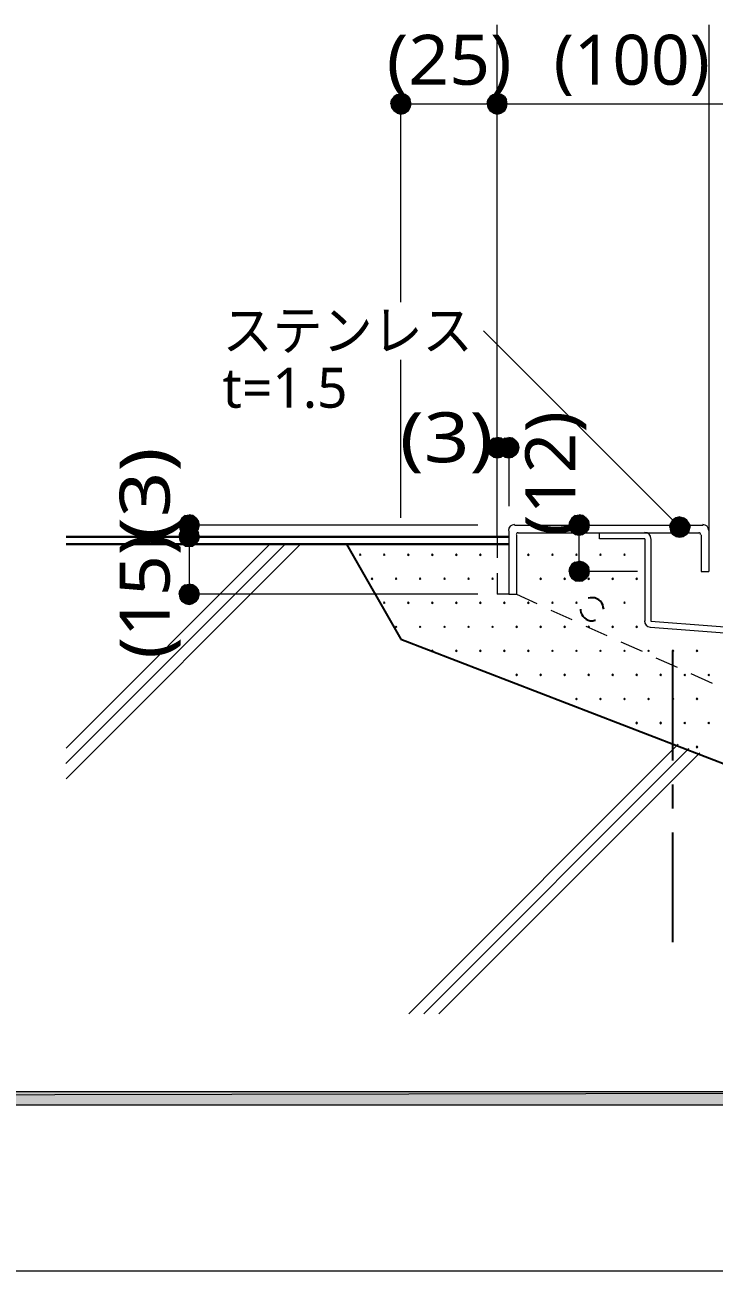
# Model space of a CAD drawing. Header units: millimetres. Extents: x 0 to 420, y 0 to 297.
# Drawn here: x 300.6 to 336.4, y 157 to 221.8 of the extents above; entities that cross this region are included whole.
import ezdxf
from ezdxf.enums import TextEntityAlignment as Align

# ---------------------------------------------------------------- set-up
doc = ezdxf.new("R2010")
doc.units = ezdxf.units.MM
doc.styles.add('kst32b', font='NotoSansJP-Variable.ttf')

msp = doc.modelspace()

# ---------------------------------------------------------------- hatches: boundary and pattern name
h = msp.add_hatch(color=7)
h.paths.add_polyline_path([(319.807, 218.038), (319.68, 217.868), (320.167, 217.657), (319.807, 218.038)])
h.paths.add_polyline_path([(319.68, 217.868), (320.167, 217.657), (319.638, 217.657), (319.68, 217.868)])
h.paths.add_polyline_path([(320.167, 217.657), (319.638, 217.657), (319.68, 217.466), (320.167, 217.657)])
h = msp.add_hatch(color=7)
h.paths.add_polyline_path([(319.68, 217.466), (319.807, 217.276), (320.167, 217.657), (319.68, 217.466)])
h.paths.add_polyline_path([(319.807, 217.276), (320.167, 217.657), (319.977, 217.17), (319.807, 217.276)])
h.paths.add_polyline_path([(320.167, 217.657), (319.977, 217.17), (320.167, 217.128), (320.167, 217.657)])
h = msp.add_hatch(color=7)
h.paths.add_polyline_path([(320.379, 218.144), (320.167, 218.186), (320.167, 217.657), (320.379, 218.144)])
h.paths.add_polyline_path([(320.167, 218.186), (320.167, 217.657), (319.977, 218.144), (320.167, 218.186)])
h.paths.add_polyline_path([(320.167, 217.657), (319.977, 218.144), (319.807, 218.038), (320.167, 217.657)])
h = msp.add_hatch(color=7)
h.paths.add_polyline_path([(320.696, 217.657), (320.654, 217.868), (320.167, 217.657), (320.696, 217.657)])
h.paths.add_polyline_path([(320.654, 217.868), (320.167, 217.657), (320.548, 218.038), (320.654, 217.868)])
h.paths.add_polyline_path([(320.167, 217.657), (320.548, 218.038), (320.379, 218.144), (320.167, 217.657)])
h = msp.add_hatch(color=7)
h.paths.add_polyline_path([(320.167, 217.128), (320.379, 217.17), (320.167, 217.657), (320.167, 217.128)])
h.paths.add_polyline_path([(320.379, 217.17), (320.167, 217.657), (320.548, 217.276), (320.379, 217.17)])
h.paths.add_polyline_path([(320.167, 217.657), (320.548, 217.276), (320.654, 217.466), (320.167, 217.657)])
for points in [[(320.654, 217.466), (320.696, 217.657), (320.167, 217.657), (320.654, 217.466)], [(325.649, 217.466), (325.691, 217.657), (325.162, 217.657), (325.649, 217.466)], [(325.649, 199.58), (325.691, 199.792), (325.162, 199.792), (325.649, 199.58)], [(326.263, 199.58), (326.305, 199.792), (325.776, 199.792), (326.263, 199.58)], [(309.647, 195.559), (309.689, 195.771), (309.16, 195.771), (309.647, 195.559)], [(329.925, 195.559), (329.967, 195.771), (329.438, 195.771), (329.925, 195.559)], [(334.454, 196.151), (334.285, 196.024), (334.666, 195.665), (334.454, 196.151)], [(309.647, 194.966), (309.689, 195.157), (309.16, 195.157), (309.647, 194.966)], [(318.05, 194.268), (318.029, 194.246), (318.008, 194.225), (318.029, 194.204), (318.05, 194.183), (318.071, 194.204), (318.093, 194.225), (318.071, 194.246), (318.05, 194.268)], [(319.299, 194.268), (319.278, 194.246), (319.257, 194.225), (319.278, 194.204), (319.299, 194.183), (319.32, 194.204), (319.341, 194.225), (319.32, 194.246), (319.299, 194.268)], [(320.548, 194.268), (320.527, 194.246), (320.506, 194.225), (320.527, 194.204), (320.548, 194.183), (320.569, 194.204), (320.59, 194.225), (320.569, 194.246), (320.548, 194.268)], [(321.797, 194.268), (321.776, 194.246), (321.754, 194.225), (321.776, 194.204), (321.797, 194.183), (321.818, 194.204), (321.839, 194.225), (321.818, 194.246), (321.797, 194.268)], [(323.046, 194.268), (323.025, 194.246), (323.003, 194.225), (323.025, 194.204), (323.046, 194.183), (323.067, 194.204), (323.088, 194.225), (323.067, 194.246), (323.046, 194.268)], [(324.295, 194.268), (324.273, 194.246), (324.252, 194.225), (324.273, 194.204), (324.295, 194.183), (324.316, 194.204), (324.337, 194.225), (324.316, 194.246), (324.295, 194.268)], [(326.792, 194.268), (326.771, 194.246), (326.75, 194.225), (326.771, 194.204), (326.792, 194.183), (326.813, 194.204), (326.834, 194.225), (326.813, 194.246), (326.792, 194.268)], [(328.041, 194.268), (328.02, 194.246), (327.999, 194.225), (328.02, 194.204), (328.041, 194.183), (328.062, 194.204), (328.083, 194.225), (328.062, 194.246), (328.041, 194.268)], [(329.29, 194.268), (329.269, 194.246), (329.248, 194.225), (329.269, 194.204), (329.29, 194.183), (329.311, 194.204), (329.332, 194.225), (329.311, 194.246), (329.29, 194.268)], [(330.539, 194.268), (330.518, 194.246), (330.496, 194.225), (330.518, 194.204), (330.539, 194.183), (330.56, 194.204), (330.581, 194.225), (330.56, 194.246), (330.539, 194.268)], [(331.787, 194.268), (331.766, 194.246), (331.745, 194.225), (331.766, 194.204), (331.787, 194.183), (331.809, 194.204), (331.83, 194.225), (331.809, 194.246), (331.787, 194.268)], [(318.664, 193.019), (318.643, 192.998), (318.622, 192.976), (318.643, 192.955), (318.664, 192.934), (318.685, 192.955), (318.707, 192.976), (318.685, 192.998), (318.664, 193.019)], [(319.913, 193.019), (319.892, 192.998), (319.871, 192.976), (319.892, 192.955), (319.913, 192.934), (319.934, 192.955), (319.955, 192.976), (319.934, 192.998), (319.913, 193.019)], [(321.162, 193.019), (321.141, 192.998), (321.12, 192.976), (321.141, 192.955), (321.162, 192.934), (321.183, 192.955), (321.204, 192.976), (321.183, 192.998), (321.162, 193.019)], [(322.432, 193.019), (322.411, 192.998), (322.389, 192.976), (322.411, 192.955), (322.432, 192.934), (322.453, 192.955), (322.474, 192.976), (322.453, 192.998), (322.432, 193.019)], [(323.681, 193.019), (323.659, 192.998), (323.638, 192.976), (323.659, 192.955), (323.681, 192.934), (323.702, 192.955), (323.723, 192.976), (323.702, 192.998), (323.681, 193.019)], [(324.929, 193.019), (324.908, 192.998), (324.887, 192.976), (324.908, 192.955), (324.929, 192.934), (324.951, 192.955), (324.972, 192.976), (324.951, 192.998), (324.929, 193.019)], [(327.427, 193.019), (327.406, 192.998), (327.385, 192.976), (327.406, 192.955), (327.427, 192.934), (327.448, 192.955), (327.47, 192.976), (327.448, 192.998), (327.427, 193.019)], [(328.676, 193.019), (328.655, 192.998), (328.634, 192.976), (328.655, 192.955), (328.676, 192.934), (328.697, 192.955), (328.718, 192.976), (328.697, 192.998), (328.676, 193.019)], [(329.925, 193.167), (329.967, 193.357), (329.438, 193.357), (329.925, 193.167)], [(329.925, 193.019), (329.904, 192.998), (329.882, 192.976), (329.904, 192.955), (329.925, 192.934), (329.946, 192.955), (329.967, 192.976), (329.946, 192.998), (329.925, 193.019)], [(331.174, 193.019), (331.153, 192.998), (331.131, 192.976), (331.153, 192.955), (331.174, 192.934), (331.195, 192.955), (331.216, 192.976), (331.195, 192.998), (331.174, 193.019)], [(332.422, 193.019), (332.401, 192.998), (332.38, 192.976), (332.401, 192.955), (332.422, 192.934), (332.444, 192.955), (332.465, 192.976), (332.444, 192.998), (332.422, 193.019)], [(309.647, 191.961), (309.689, 192.172), (309.16, 192.172), (309.647, 191.961)], [(319.299, 191.77), (319.278, 191.749), (319.257, 191.728), (319.278, 191.706), (319.299, 191.685), (319.32, 191.706), (319.341, 191.728), (319.32, 191.749), (319.299, 191.77)], [(320.548, 191.77), (320.527, 191.749), (320.506, 191.728), (320.527, 191.706), (320.548, 191.685), (320.569, 191.706), (320.59, 191.728), (320.569, 191.749), (320.548, 191.77)], [(321.797, 191.77), (321.776, 191.749), (321.754, 191.728), (321.776, 191.706), (321.797, 191.685), (321.818, 191.706), (321.839, 191.728), (321.818, 191.749), (321.797, 191.77)], [(323.046, 191.77), (323.025, 191.749), (323.003, 191.728), (323.025, 191.706), (323.046, 191.685), (323.067, 191.706), (323.088, 191.728), (323.067, 191.749), (323.046, 191.77)], [(324.295, 191.77), (324.273, 191.749), (324.252, 191.728), (324.273, 191.706), (324.295, 191.685), (324.316, 191.706), (324.337, 191.728), (324.316, 191.749), (324.295, 191.77)], [(325.543, 191.77), (325.522, 191.749), (325.501, 191.728), (325.522, 191.706), (325.543, 191.685), (325.564, 191.706), (325.586, 191.728), (325.564, 191.749), (325.543, 191.77)], [(326.792, 191.77), (326.771, 191.749), (326.75, 191.728), (326.771, 191.706), (326.792, 191.685), (326.813, 191.706), (326.834, 191.728), (326.813, 191.749), (326.792, 191.77)], [(328.041, 191.77), (328.02, 191.749), (327.999, 191.728), (328.02, 191.706), (328.041, 191.685), (328.062, 191.706), (328.083, 191.728), (328.062, 191.749), (328.041, 191.77)], [(329.29, 191.77), (329.269, 191.749), (329.248, 191.728), (329.269, 191.706), (329.29, 191.685), (329.311, 191.706), (329.332, 191.728), (329.311, 191.749), (329.29, 191.77)], [(331.787, 191.77), (331.766, 191.749), (331.745, 191.728), (331.766, 191.706), (331.787, 191.685), (331.809, 191.706), (331.83, 191.728), (331.809, 191.749), (331.787, 191.77)], [(319.913, 190.521), (319.892, 190.5), (319.871, 190.479), (319.892, 190.458), (319.913, 190.437), (319.934, 190.458), (319.955, 190.479), (319.934, 190.5), (319.913, 190.521)], [(321.162, 190.521), (321.141, 190.5), (321.12, 190.479), (321.141, 190.458), (321.162, 190.437), (321.183, 190.458), (321.204, 190.479), (321.183, 190.5), (321.162, 190.521)], [(322.432, 190.521), (322.411, 190.5), (322.389, 190.479), (322.411, 190.458), (322.432, 190.437), (322.453, 190.458), (322.474, 190.479), (322.453, 190.5), (322.432, 190.521)], [(323.681, 190.521), (323.659, 190.5), (323.638, 190.479), (323.659, 190.458), (323.681, 190.437), (323.702, 190.458), (323.723, 190.479), (323.702, 190.5), (323.681, 190.521)], [(324.929, 190.521), (324.908, 190.5), (324.887, 190.479), (324.908, 190.458), (324.929, 190.437), (324.951, 190.458), (324.972, 190.479), (324.951, 190.5), (324.929, 190.521)], [(326.178, 190.521), (326.157, 190.5), (326.136, 190.479), (326.157, 190.458), (326.178, 190.437), (326.2, 190.458), (326.221, 190.479), (326.2, 190.5), (326.178, 190.521)], [(327.427, 190.521), (327.406, 190.5), (327.385, 190.479), (327.406, 190.458), (327.427, 190.437), (327.448, 190.458), (327.47, 190.479), (327.448, 190.5), (327.427, 190.521)], [(328.676, 190.521), (328.655, 190.5), (328.634, 190.479), (328.655, 190.458), (328.676, 190.437), (328.697, 190.458), (328.718, 190.479), (328.697, 190.5), (328.676, 190.521)], [(329.925, 190.521), (329.904, 190.5), (329.882, 190.479), (329.904, 190.458), (329.925, 190.437), (329.946, 190.458), (329.967, 190.479), (329.946, 190.5), (329.925, 190.521)], [(331.174, 190.521), (331.153, 190.5), (331.131, 190.479), (331.153, 190.458), (331.174, 190.437), (331.195, 190.458), (331.216, 190.479), (331.195, 190.5), (331.174, 190.521)], [(332.422, 190.521), (332.401, 190.5), (332.38, 190.479), (332.401, 190.458), (332.422, 190.437), (332.444, 190.458), (332.465, 190.479), (332.444, 190.5), (332.422, 190.521)], [(321.797, 189.272), (321.776, 189.251), (321.754, 189.23), (321.776, 189.209), (321.797, 189.188), (321.818, 189.209), (321.839, 189.23), (321.818, 189.251), (321.797, 189.272)], [(323.046, 189.272), (323.025, 189.251), (323.003, 189.23), (323.025, 189.209), (323.046, 189.188), (323.067, 189.209), (323.088, 189.23), (323.067, 189.251), (323.046, 189.272)], [(324.295, 189.272), (324.273, 189.251), (324.252, 189.23), (324.273, 189.209), (324.295, 189.188), (324.316, 189.209), (324.337, 189.23), (324.316, 189.251), (324.295, 189.272)], [(325.543, 189.272), (325.522, 189.251), (325.501, 189.23), (325.522, 189.209), (325.543, 189.188), (325.564, 189.209), (325.586, 189.23), (325.564, 189.251), (325.543, 189.272)], [(326.792, 189.272), (326.771, 189.251), (326.75, 189.23), (326.771, 189.209), (326.792, 189.188), (326.813, 189.209), (326.834, 189.23), (326.813, 189.251), (326.792, 189.272)], [(328.041, 189.272), (328.02, 189.251), (327.999, 189.23), (328.02, 189.209), (328.041, 189.188), (328.062, 189.209), (328.083, 189.23), (328.062, 189.251), (328.041, 189.272)], [(329.29, 189.272), (329.269, 189.251), (329.248, 189.23), (329.269, 189.209), (329.29, 189.188), (329.311, 189.209), (329.332, 189.23), (329.311, 189.251), (329.29, 189.272)], [(330.539, 189.272), (330.518, 189.251), (330.496, 189.23), (330.518, 189.209), (330.539, 189.188), (330.56, 189.209), (330.581, 189.23), (330.56, 189.251), (330.539, 189.272)], [(331.787, 189.272), (331.766, 189.251), (331.745, 189.23), (331.766, 189.209), (331.787, 189.188), (331.809, 189.209), (331.83, 189.23), (331.809, 189.251), (331.787, 189.272)], [(333.036, 189.272), (333.015, 189.251), (332.994, 189.23), (333.015, 189.209), (333.036, 189.188), (333.057, 189.209), (333.079, 189.23), (333.057, 189.251), (333.036, 189.272)], [(334.306, 189.272), (334.285, 189.251), (334.264, 189.23), (334.285, 189.209), (334.306, 189.188), (334.328, 189.209), (334.349, 189.23), (334.328, 189.251), (334.306, 189.272)], [(335.555, 189.272), (335.534, 189.251), (335.513, 189.23), (335.534, 189.209), (335.555, 189.188), (335.576, 189.209), (335.597, 189.23), (335.576, 189.251), (335.555, 189.272)], [(326.178, 188.023), (326.157, 188.002), (326.136, 187.981), (326.157, 187.96), (326.178, 187.939), (326.2, 187.96), (326.221, 187.981), (326.2, 188.002), (326.178, 188.023)], [(327.427, 188.023), (327.406, 188.002), (327.385, 187.981), (327.406, 187.96), (327.427, 187.939), (327.448, 187.96), (327.47, 187.981), (327.448, 188.002), (327.427, 188.023)], [(328.676, 188.023), (328.655, 188.002), (328.634, 187.981), (328.655, 187.96), (328.676, 187.939), (328.697, 187.96), (328.718, 187.981), (328.697, 188.002), (328.676, 188.023)], [(329.925, 188.023), (329.904, 188.002), (329.882, 187.981), (329.904, 187.96), (329.925, 187.939), (329.946, 187.96), (329.967, 187.981), (329.946, 188.002), (329.925, 188.023)], [(331.174, 188.023), (331.153, 188.002), (331.131, 187.981), (331.153, 187.96), (331.174, 187.939), (331.195, 187.96), (331.216, 187.981), (331.195, 188.002), (331.174, 188.023)], [(332.422, 188.023), (332.401, 188.002), (332.38, 187.981), (332.401, 187.96), (332.422, 187.939), (332.444, 187.96), (332.465, 187.981), (332.444, 188.002), (332.422, 188.023)], [(333.671, 188.023), (333.65, 188.002), (333.629, 187.981), (333.65, 187.96), (333.671, 187.939), (333.693, 187.96), (333.714, 187.981), (333.693, 188.002), (333.671, 188.023)], [(334.92, 188.023), (334.899, 188.002), (334.878, 187.981), (334.899, 187.96), (334.92, 187.939), (334.941, 187.96), (334.962, 187.981), (334.941, 188.002), (334.92, 188.023)], [(336.169, 188.023), (336.148, 188.002), (336.127, 187.981), (336.148, 187.96), (336.169, 187.939), (336.19, 187.96), (336.211, 187.981), (336.19, 188.002), (336.169, 188.023)], [(329.29, 186.775), (329.269, 186.754), (329.248, 186.732), (329.269, 186.711), (329.29, 186.69), (329.311, 186.711), (329.332, 186.732), (329.311, 186.754), (329.29, 186.775)], [(330.539, 186.775), (330.518, 186.754), (330.496, 186.732), (330.518, 186.711), (330.539, 186.69), (330.56, 186.711), (330.581, 186.732), (330.56, 186.754), (330.539, 186.775)], [(331.787, 186.775), (331.766, 186.754), (331.745, 186.732), (331.766, 186.711), (331.787, 186.69), (331.809, 186.711), (331.83, 186.732), (331.809, 186.754), (331.787, 186.775)], [(333.036, 186.775), (333.015, 186.754), (332.994, 186.732), (333.015, 186.711), (333.036, 186.69), (333.057, 186.711), (333.079, 186.732), (333.057, 186.754), (333.036, 186.775)], [(334.306, 186.775), (334.285, 186.754), (334.264, 186.732), (334.285, 186.711), (334.306, 186.69), (334.328, 186.711), (334.349, 186.732), (334.328, 186.754), (334.306, 186.775)], [(335.555, 186.775), (335.534, 186.754), (335.513, 186.732), (335.534, 186.711), (335.555, 186.69), (335.576, 186.711), (335.597, 186.732), (335.576, 186.754), (335.555, 186.775)], [(332.422, 185.526), (332.401, 185.505), (332.38, 185.483), (332.401, 185.462), (332.422, 185.441), (332.444, 185.462), (332.465, 185.483), (332.444, 185.505), (332.422, 185.526)], [(333.671, 185.526), (333.65, 185.505), (333.629, 185.483), (333.65, 185.462), (333.671, 185.441), (333.693, 185.462), (333.714, 185.483), (333.693, 185.505), (333.671, 185.526)], [(334.92, 185.526), (334.899, 185.505), (334.878, 185.483), (334.899, 185.462), (334.92, 185.441), (334.941, 185.462), (334.962, 185.483), (334.941, 185.505), (334.92, 185.526)], [(336.169, 185.526), (336.148, 185.505), (336.127, 185.483), (336.148, 185.462), (336.169, 185.441), (336.19, 185.462), (336.211, 185.483), (336.19, 185.505), (336.169, 185.526)], [(335.555, 184.277), (335.534, 184.256), (335.513, 184.235), (335.534, 184.213), (335.555, 184.192), (335.576, 184.213), (335.597, 184.235), (335.576, 184.256), (335.555, 184.277)]]:
    msp.add_hatch(color=7).paths.add_polyline_path(points)
h = msp.add_hatch(color=7)
h.paths.add_polyline_path([(324.803, 218.038), (324.675, 217.868), (325.162, 217.657), (324.803, 218.038)])
h.paths.add_polyline_path([(324.675, 217.868), (325.162, 217.657), (324.654, 217.657), (324.675, 217.868)])
h.paths.add_polyline_path([(325.162, 217.657), (324.654, 217.657), (324.675, 217.466), (325.162, 217.657)])
h = msp.add_hatch(color=7)
h.paths.add_polyline_path([(324.675, 217.466), (324.803, 217.276), (325.162, 217.657), (324.675, 217.466)])
h.paths.add_polyline_path([(324.803, 217.276), (325.162, 217.657), (324.972, 217.17), (324.803, 217.276)])
h.paths.add_polyline_path([(325.162, 217.657), (324.972, 217.17), (325.162, 217.128), (325.162, 217.657)])
h = msp.add_hatch(color=7)
h.paths.add_polyline_path([(325.374, 218.144), (325.162, 218.186), (325.162, 217.657), (325.374, 218.144)])
h.paths.add_polyline_path([(325.162, 218.186), (325.162, 217.657), (324.972, 218.144), (325.162, 218.186)])
h.paths.add_polyline_path([(325.162, 217.657), (324.972, 218.144), (324.803, 218.038), (325.162, 217.657)])
h = msp.add_hatch(color=7)
h.paths.add_polyline_path([(325.691, 217.657), (325.649, 217.868), (325.162, 217.657), (325.691, 217.657)])
h.paths.add_polyline_path([(325.649, 217.868), (325.162, 217.657), (325.543, 218.038), (325.649, 217.868)])
h.paths.add_polyline_path([(325.162, 217.657), (325.543, 218.038), (325.374, 218.144), (325.162, 217.657)])
h = msp.add_hatch(color=7)
h.paths.add_polyline_path([(325.162, 217.128), (325.374, 217.17), (325.162, 217.657), (325.162, 217.128)])
h.paths.add_polyline_path([(325.374, 217.17), (325.162, 217.657), (325.543, 217.276), (325.374, 217.17)])
h.paths.add_polyline_path([(325.162, 217.657), (325.543, 217.276), (325.649, 217.466), (325.162, 217.657)])
h = msp.add_hatch(color=7)
h.paths.add_polyline_path([(324.803, 200.152), (324.675, 199.983), (325.162, 199.792), (324.803, 200.152)])
h.paths.add_polyline_path([(324.675, 199.983), (325.162, 199.792), (324.654, 199.792), (324.675, 199.983)])
h.paths.add_polyline_path([(325.162, 199.792), (324.654, 199.792), (324.675, 199.58), (325.162, 199.792)])
h = msp.add_hatch(color=7)
h.paths.add_polyline_path([(325.374, 200.279), (325.162, 200.321), (325.162, 199.792), (325.374, 200.279)])
h.paths.add_polyline_path([(325.162, 200.321), (325.162, 199.792), (324.972, 200.279), (325.162, 200.321)])
h.paths.add_polyline_path([(325.162, 199.792), (324.972, 200.279), (324.803, 200.152), (325.162, 199.792)])
h = msp.add_hatch(color=7)
h.paths.add_polyline_path([(325.691, 199.792), (325.649, 199.983), (325.162, 199.792), (325.691, 199.792)])
h.paths.add_polyline_path([(325.649, 199.983), (325.162, 199.792), (325.543, 200.152), (325.649, 199.983)])
h.paths.add_polyline_path([(325.162, 199.792), (325.543, 200.152), (325.374, 200.279), (325.162, 199.792)])
h = msp.add_hatch(color=7)
h.paths.add_polyline_path([(325.395, 200.152), (325.289, 199.983), (325.776, 199.792), (325.395, 200.152)])
h.paths.add_polyline_path([(325.289, 199.983), (325.776, 199.792), (325.247, 199.792), (325.289, 199.983)])
h.paths.add_polyline_path([(325.776, 199.792), (325.247, 199.792), (325.289, 199.58), (325.776, 199.792)])
h = msp.add_hatch(color=7)
h.paths.add_polyline_path([(325.967, 200.279), (325.776, 200.321), (325.776, 199.792), (325.967, 200.279)])
h.paths.add_polyline_path([(325.776, 200.321), (325.776, 199.792), (325.564, 200.279), (325.776, 200.321)])
h.paths.add_polyline_path([(325.776, 199.792), (325.564, 200.279), (325.395, 200.152), (325.776, 199.792)])
h = msp.add_hatch(color=7)
h.paths.add_polyline_path([(326.305, 199.792), (326.263, 199.983), (325.776, 199.792), (326.305, 199.792)])
h.paths.add_polyline_path([(326.263, 199.983), (325.776, 199.792), (326.136, 200.152), (326.263, 199.983)])
h.paths.add_polyline_path([(325.776, 199.792), (326.136, 200.152), (325.967, 200.279), (325.776, 199.792)])
h = msp.add_hatch(color=7)
h.paths.add_polyline_path([(324.675, 199.58), (324.803, 199.411), (325.162, 199.792), (324.675, 199.58)])
h.paths.add_polyline_path([(324.803, 199.411), (325.162, 199.792), (324.972, 199.305), (324.803, 199.411)])
h.paths.add_polyline_path([(325.162, 199.792), (324.972, 199.305), (325.162, 199.263), (325.162, 199.792)])
h = msp.add_hatch(color=7)
h.paths.add_polyline_path([(325.162, 199.263), (325.374, 199.305), (325.162, 199.792), (325.162, 199.263)])
h.paths.add_polyline_path([(325.374, 199.305), (325.162, 199.792), (325.543, 199.411), (325.374, 199.305)])
h.paths.add_polyline_path([(325.162, 199.792), (325.543, 199.411), (325.649, 199.58), (325.162, 199.792)])
h = msp.add_hatch(color=7)
h.paths.add_polyline_path([(325.289, 199.58), (325.395, 199.411), (325.776, 199.792), (325.289, 199.58)])
h.paths.add_polyline_path([(325.395, 199.411), (325.776, 199.792), (325.564, 199.305), (325.395, 199.411)])
h.paths.add_polyline_path([(325.776, 199.792), (325.564, 199.305), (325.776, 199.263), (325.776, 199.792)])
h = msp.add_hatch(color=7)
h.paths.add_polyline_path([(325.776, 199.263), (325.967, 199.305), (325.776, 199.792), (325.776, 199.263)])
h.paths.add_polyline_path([(325.967, 199.305), (325.776, 199.792), (326.136, 199.411), (325.967, 199.305)])
h.paths.add_polyline_path([(325.776, 199.792), (326.136, 199.411), (326.263, 199.58), (325.776, 199.792)])
h = msp.add_hatch(color=7)
h.paths.add_polyline_path([(309.351, 196.257), (309.16, 196.3), (309.16, 195.771), (309.351, 196.257)])
h.paths.add_polyline_path([(309.16, 196.3), (309.16, 195.771), (308.949, 196.257), (309.16, 196.3)])
h.paths.add_polyline_path([(309.16, 195.771), (308.949, 196.257), (308.779, 196.13), (309.16, 195.771)])
h = msp.add_hatch(color=7)
h.paths.add_polyline_path([(309.689, 195.771), (309.647, 195.961), (309.16, 195.771), (309.689, 195.771)])
h.paths.add_polyline_path([(309.647, 195.961), (309.16, 195.771), (309.52, 196.13), (309.647, 195.961)])
h.paths.add_polyline_path([(309.16, 195.771), (309.52, 196.13), (309.351, 196.257), (309.16, 195.771)])
h = msp.add_hatch(color=7)
h.paths.add_polyline_path([(329.629, 196.257), (329.438, 196.3), (329.438, 195.771), (329.629, 196.257)])
h.paths.add_polyline_path([(329.438, 196.3), (329.438, 195.771), (329.226, 196.257), (329.438, 196.3)])
h.paths.add_polyline_path([(329.438, 195.771), (329.226, 196.257), (329.057, 196.13), (329.438, 195.771)])
h = msp.add_hatch(color=7)
h.paths.add_polyline_path([(329.967, 195.771), (329.925, 195.961), (329.438, 195.771), (329.967, 195.771)])
h.paths.add_polyline_path([(329.925, 195.961), (329.438, 195.771), (329.798, 196.13), (329.925, 195.961)])
h.paths.add_polyline_path([(329.438, 195.771), (329.798, 196.13), (329.629, 196.257), (329.438, 195.771)])
h = msp.add_hatch(color=7)
h.paths.add_polyline_path([(308.779, 196.13), (308.673, 195.961), (309.16, 195.771), (308.779, 196.13)])
h.paths.add_polyline_path([(308.673, 195.961), (309.16, 195.771), (308.631, 195.771), (308.673, 195.961)])
h.paths.add_polyline_path([(309.16, 195.771), (308.631, 195.771), (308.673, 195.559), (309.16, 195.771)])
h = msp.add_hatch(color=7)
h.paths.add_polyline_path([(308.673, 195.559), (308.779, 195.389), (309.16, 195.771), (308.673, 195.559)])
h.paths.add_polyline_path([(308.779, 195.389), (309.16, 195.771), (308.949, 195.284), (308.779, 195.389)])
h.paths.add_polyline_path([(309.16, 195.771), (308.949, 195.284), (309.16, 195.241), (309.16, 195.771)])
h = msp.add_hatch(color=7)
h.paths.add_polyline_path([(309.351, 195.644), (309.16, 195.686), (309.16, 195.157), (309.351, 195.644)])
h.paths.add_polyline_path([(309.16, 195.686), (309.16, 195.157), (308.949, 195.644), (309.16, 195.686)])
h.paths.add_polyline_path([(309.16, 195.157), (308.949, 195.644), (308.779, 195.538), (309.16, 195.157)])
h = msp.add_hatch(color=7)
h.paths.add_polyline_path([(309.16, 195.241), (309.351, 195.284), (309.16, 195.771), (309.16, 195.241)])
h.paths.add_polyline_path([(309.351, 195.284), (309.16, 195.771), (309.52, 195.389), (309.351, 195.284)])
h.paths.add_polyline_path([(309.16, 195.771), (309.52, 195.389), (309.647, 195.559), (309.16, 195.771)])
h = msp.add_hatch(color=7)
h.paths.add_polyline_path([(309.689, 195.157), (309.647, 195.368), (309.16, 195.157), (309.689, 195.157)])
h.paths.add_polyline_path([(309.647, 195.368), (309.16, 195.157), (309.52, 195.538), (309.647, 195.368)])
h.paths.add_polyline_path([(309.16, 195.157), (309.52, 195.538), (309.351, 195.644), (309.16, 195.157)])
h = msp.add_hatch(color=7)
h.paths.add_polyline_path([(329.057, 196.13), (328.951, 195.961), (329.438, 195.771), (329.057, 196.13)])
h.paths.add_polyline_path([(328.951, 195.961), (329.438, 195.771), (328.909, 195.771), (328.951, 195.961)])
h.paths.add_polyline_path([(329.438, 195.771), (328.909, 195.771), (328.951, 195.559), (329.438, 195.771)])
h = msp.add_hatch(color=7)
h.paths.add_polyline_path([(328.951, 195.559), (329.057, 195.389), (329.438, 195.771), (328.951, 195.559)])
h.paths.add_polyline_path([(329.057, 195.389), (329.438, 195.771), (329.226, 195.284), (329.057, 195.389)])
h.paths.add_polyline_path([(329.438, 195.771), (329.226, 195.284), (329.438, 195.241), (329.438, 195.771)])
h = msp.add_hatch(color=7)
h.paths.add_polyline_path([(329.438, 195.241), (329.629, 195.284), (329.438, 195.771), (329.438, 195.241)])
h.paths.add_polyline_path([(329.629, 195.284), (329.438, 195.771), (329.798, 195.389), (329.629, 195.284)])
h.paths.add_polyline_path([(329.438, 195.771), (329.798, 195.389), (329.925, 195.559), (329.438, 195.771)])
h = msp.add_hatch(color=7)
h.paths.add_polyline_path([(334.285, 196.024), (334.179, 195.855), (334.666, 195.665), (334.285, 196.024)])
h.paths.add_polyline_path([(334.179, 195.855), (334.666, 195.665), (334.137, 195.665), (334.179, 195.855)])
h.paths.add_polyline_path([(334.666, 195.665), (334.137, 195.665), (334.179, 195.453), (334.666, 195.665)])
h = msp.add_hatch(color=7)
h.paths.add_polyline_path([(334.179, 195.453), (334.285, 195.284), (334.666, 195.665), (334.179, 195.453)])
h.paths.add_polyline_path([(334.285, 195.284), (334.666, 195.665), (334.454, 195.178), (334.285, 195.284)])
h.paths.add_polyline_path([(334.666, 195.665), (334.454, 195.178), (334.666, 195.136), (334.666, 195.665)])
h = msp.add_hatch(color=7)
h.paths.add_polyline_path([(335.026, 196.024), (334.857, 196.151), (334.666, 195.665), (335.026, 196.024)])
h.paths.add_polyline_path([(334.857, 196.151), (334.666, 195.665), (334.666, 196.194), (334.857, 196.151)])
h.paths.add_polyline_path([(334.666, 195.665), (334.666, 196.194), (334.454, 196.151), (334.666, 195.665)])
h = msp.add_hatch(color=7)
h.paths.add_polyline_path([(335.153, 195.453), (335.195, 195.665), (334.666, 195.665), (335.153, 195.453)])
h.paths.add_polyline_path([(335.195, 195.665), (334.666, 195.665), (335.153, 195.855), (335.195, 195.665)])
h.paths.add_polyline_path([(334.666, 195.665), (335.153, 195.855), (335.026, 196.024), (334.666, 195.665)])
h = msp.add_hatch(color=7)
h.paths.add_polyline_path([(334.666, 195.136), (334.857, 195.178), (334.666, 195.665), (334.666, 195.136)])
h.paths.add_polyline_path([(334.857, 195.178), (334.666, 195.665), (335.026, 195.284), (334.857, 195.178)])
h.paths.add_polyline_path([(334.666, 195.665), (335.026, 195.284), (335.153, 195.453), (334.666, 195.665)])
h = msp.add_hatch(color=7)
h.paths.add_polyline_path([(308.779, 195.538), (308.673, 195.368), (309.16, 195.157), (308.779, 195.538)])
h.paths.add_polyline_path([(308.673, 195.368), (309.16, 195.157), (308.631, 195.157), (308.673, 195.368)])
h.paths.add_polyline_path([(309.16, 195.157), (308.631, 195.157), (308.673, 194.966), (309.16, 195.157)])
h = msp.add_hatch(color=7)
h.paths.add_polyline_path([(308.673, 194.966), (308.779, 194.797), (309.16, 195.157), (308.673, 194.966)])
h.paths.add_polyline_path([(308.779, 194.797), (309.16, 195.157), (308.949, 194.67), (308.779, 194.797)])
h.paths.add_polyline_path([(309.16, 195.157), (308.949, 194.67), (309.16, 194.649), (309.16, 195.157)])
h = msp.add_hatch(color=7)
h.paths.add_polyline_path([(309.16, 194.649), (309.351, 194.67), (309.16, 195.157), (309.16, 194.649)])
h.paths.add_polyline_path([(309.351, 194.67), (309.16, 195.157), (309.52, 194.797), (309.351, 194.67)])
h.paths.add_polyline_path([(309.16, 195.157), (309.52, 194.797), (309.647, 194.966), (309.16, 195.157)])
h = msp.add_hatch(color=7)
h.paths.add_polyline_path([(329.057, 193.738), (328.951, 193.569), (329.438, 193.357), (329.057, 193.738)])
h.paths.add_polyline_path([(328.951, 193.569), (329.438, 193.357), (328.909, 193.357), (328.951, 193.569)])
h.paths.add_polyline_path([(329.438, 193.357), (328.909, 193.357), (328.951, 193.167), (329.438, 193.357)])
h = msp.add_hatch(color=7)
h.paths.add_polyline_path([(329.629, 193.844), (329.438, 193.887), (329.438, 193.357), (329.629, 193.844)])
h.paths.add_polyline_path([(329.438, 193.887), (329.438, 193.357), (329.226, 193.844), (329.438, 193.887)])
h.paths.add_polyline_path([(329.438, 193.357), (329.226, 193.844), (329.057, 193.738), (329.438, 193.357)])
h = msp.add_hatch(color=7)
h.paths.add_polyline_path([(329.967, 193.357), (329.925, 193.569), (329.438, 193.357), (329.967, 193.357)])
h.paths.add_polyline_path([(329.925, 193.569), (329.438, 193.357), (329.798, 193.738), (329.925, 193.569)])
h.paths.add_polyline_path([(329.438, 193.357), (329.798, 193.738), (329.629, 193.844), (329.438, 193.357)])
h = msp.add_hatch(color=7)
h.paths.add_polyline_path([(328.951, 193.167), (329.057, 192.998), (329.438, 193.357), (328.951, 193.167)])
h.paths.add_polyline_path([(329.057, 192.998), (329.438, 193.357), (329.226, 192.871), (329.057, 192.998)])
h.paths.add_polyline_path([(329.438, 193.357), (329.226, 192.871), (329.438, 192.849), (329.438, 193.357)])
h = msp.add_hatch(color=7)
h.paths.add_polyline_path([(329.438, 192.849), (329.629, 192.871), (329.438, 193.357), (329.438, 192.849)])
h.paths.add_polyline_path([(329.629, 192.871), (329.438, 193.357), (329.798, 192.998), (329.629, 192.871)])
h.paths.add_polyline_path([(329.438, 193.357), (329.798, 192.998), (329.925, 193.167), (329.438, 193.357)])
h = msp.add_hatch(color=7)
h.paths.add_polyline_path([(308.779, 192.532), (308.673, 192.363), (309.16, 192.172), (308.779, 192.532)])
h.paths.add_polyline_path([(308.673, 192.363), (309.16, 192.172), (308.631, 192.172), (308.673, 192.363)])
h.paths.add_polyline_path([(309.16, 192.172), (308.631, 192.172), (308.673, 191.961), (309.16, 192.172)])
h = msp.add_hatch(color=7)
h.paths.add_polyline_path([(309.351, 192.659), (309.16, 192.701), (309.16, 192.172), (309.351, 192.659)])
h.paths.add_polyline_path([(309.16, 192.701), (309.16, 192.172), (308.949, 192.659), (309.16, 192.701)])
h.paths.add_polyline_path([(309.16, 192.172), (308.949, 192.659), (308.779, 192.532), (309.16, 192.172)])
h = msp.add_hatch(color=7)
h.paths.add_polyline_path([(309.689, 192.172), (309.647, 192.363), (309.16, 192.172), (309.689, 192.172)])
h.paths.add_polyline_path([(309.647, 192.363), (309.16, 192.172), (309.52, 192.532), (309.647, 192.363)])
h.paths.add_polyline_path([(309.16, 192.172), (309.52, 192.532), (309.351, 192.659), (309.16, 192.172)])
h = msp.add_hatch(color=7)
h.paths.add_polyline_path([(308.673, 191.961), (308.779, 191.791), (309.16, 192.172), (308.673, 191.961)])
h.paths.add_polyline_path([(308.779, 191.791), (309.16, 192.172), (308.949, 191.685), (308.779, 191.791)])
h.paths.add_polyline_path([(309.16, 192.172), (308.949, 191.685), (309.16, 191.643), (309.16, 192.172)])
h = msp.add_hatch(color=7)
h.paths.add_polyline_path([(309.16, 191.643), (309.351, 191.685), (309.16, 192.172), (309.16, 191.643)])
h.paths.add_polyline_path([(309.351, 191.685), (309.16, 192.172), (309.52, 191.791), (309.351, 191.685)])
h.paths.add_polyline_path([(309.16, 192.172), (309.52, 191.791), (309.647, 191.961), (309.16, 192.172)])
h = msp.add_hatch(color=7)
h.paths.add_polyline_path([(394.166, 165.629), (394.166, 166.328), (26.183, 165.629), (394.166, 165.629)])
h.paths.add_polyline_path([(394.166, 166.328), (26.183, 165.629), (26.183, 166.328), (394.166, 166.328)])

# ---------------------------------------------------------------- linework, layer by layer
at = {"lineweight": 13}
for points in [[(325.162, 195.157), (325.162, 221.763)], [(336.169, 221.763), (336.169, 195.474)], [(320.167, 207.349), (320.167, 217.657)], [(320.167, 217.657), (325.162, 217.657), (345.165, 217.657)], [(334.666, 195.665), (324.464, 205.867)], [(320.167, 196.151), (320.167, 204.364)], [(325.776, 199.792), (325.162, 199.792)], [(325.776, 199.792), (325.776, 196.744)], [(324.168, 195.771), (309.16, 195.771)], [(309.16, 195.771), (309.16, 195.157), (309.16, 192.172)], [(326.062, 195.792), (325.942, 195.768), (325.845, 195.702), (325.779, 195.604), (325.755, 195.485)], [(326.073, 195.771), (335.873, 195.771)], [(329.438, 193.357), (329.438, 195.771)], [(336.169, 195.485), (336.145, 195.604), (336.079, 195.702), (335.982, 195.768), (335.862, 195.792)], [(325.162, 195.157), (325.162, 194.056)], [(325.776, 195.474), (325.776, 192.172)], [(326.252, 195.368), (326.215, 195.361), (326.185, 195.34), (326.165, 195.31), (326.157, 195.273)], [(326.178, 195.262), (326.178, 192.172)], [(326.263, 195.368), (335.661, 195.368)], [(332.846, 195.051), (330.496, 195.051), (330.496, 195.368)], [(333.163, 195.061), (333.138, 195.189), (333.067, 195.293), (332.963, 195.364), (332.835, 195.389)], [(332.846, 195.051), (332.846, 190.775)], [(333.163, 195.051), (333.163, 190.775)], [(335.746, 195.273), (335.738, 195.31), (335.718, 195.34), (335.687, 195.361), (335.65, 195.368)], [(335.767, 195.262), (335.767, 193.357)], [(336.169, 195.474), (336.169, 193.357)], [(302.747, 183.367), (314.156, 194.776)], [(302.768, 184.171), (313.351, 194.776)], [(302.768, 182.584), (314.939, 194.776)], [(325.162, 193.273), (325.162, 192.172)], [(332.465, 193.357), (329.438, 193.357)], [(335.767, 193.357), (336.169, 193.357)], [(324.168, 192.172), (309.16, 192.172)], [(325.776, 192.172), (325.162, 192.172)], [(325.776, 192.172), (326.178, 192.172)], [(326.178, 192.172), (327.237, 191.685)], [(327.956, 191.347), (329.057, 190.86)], [(329.777, 190.521), (330.877, 190.034)], [(332.825, 190.786), (332.848, 190.664), (332.912, 190.563), (333.008, 190.491), (333.128, 190.459)], [(333.142, 190.458), (345.842, 189.484)], [(333.163, 190.775), (345.842, 189.801)], [(331.597, 189.696), (332.698, 189.209)], [(333.417, 188.87), (334.518, 188.383)], [(335.238, 188.045), (336.338, 187.558)], [(320.569, 170.371), (334.581, 184.383)], [(321.352, 170.371), (335.132, 184.15)], [(322.136, 170.371), (335.703, 183.938)], [(394.166, 156.993), (26.183, 156.993)]]:
    msp.add_lwpolyline(points, dxfattribs=at)
at = {"lineweight": 0}
for points in [[(319.68, 217.868), (320.167, 217.657), (319.638, 217.657)], [(320.167, 217.657), (319.638, 217.657), (319.68, 217.466)], [(319.807, 218.038), (319.68, 217.868), (320.167, 217.657)], [(319.68, 217.466), (319.807, 217.276), (320.167, 217.657)], [(320.167, 217.657), (319.977, 218.144), (319.807, 218.038)], [(319.807, 217.276), (320.167, 217.657), (319.977, 217.17)], [(320.167, 218.186), (320.167, 217.657), (319.977, 218.144)], [(320.167, 217.657), (319.977, 217.17), (320.167, 217.128)], [(320.379, 218.144), (320.167, 218.186), (320.167, 217.657)], [(320.167, 217.657), (320.548, 218.038), (320.379, 218.144)], [(320.654, 217.868), (320.167, 217.657), (320.548, 218.038)], [(320.696, 217.657), (320.654, 217.868), (320.167, 217.657)], [(320.167, 217.128), (320.379, 217.17), (320.167, 217.657)], [(320.379, 217.17), (320.167, 217.657), (320.548, 217.276)], [(320.167, 217.657), (320.548, 217.276), (320.654, 217.466)], [(320.654, 217.466), (320.696, 217.657), (320.167, 217.657)], [(324.675, 217.868), (325.162, 217.657), (324.654, 217.657)], [(325.162, 217.657), (324.654, 217.657), (324.675, 217.466)], [(324.803, 218.038), (324.675, 217.868), (325.162, 217.657)], [(324.675, 217.466), (324.803, 217.276), (325.162, 217.657)], [(325.162, 217.657), (324.972, 218.144), (324.803, 218.038)], [(324.803, 217.276), (325.162, 217.657), (324.972, 217.17)], [(325.162, 218.186), (325.162, 217.657), (324.972, 218.144)], [(325.162, 217.657), (324.972, 217.17), (325.162, 217.128)], [(325.374, 218.144), (325.162, 218.186), (325.162, 217.657)], [(325.162, 217.657), (325.543, 218.038), (325.374, 218.144)], [(325.649, 217.868), (325.162, 217.657), (325.543, 218.038)], [(325.691, 217.657), (325.649, 217.868), (325.162, 217.657)], [(325.162, 217.128), (325.374, 217.17), (325.162, 217.657)], [(325.374, 217.17), (325.162, 217.657), (325.543, 217.276)], [(325.162, 217.657), (325.543, 217.276), (325.649, 217.466)], [(325.649, 217.466), (325.691, 217.657), (325.162, 217.657)], [(324.803, 200.152), (324.675, 199.983), (325.162, 199.792)], [(325.162, 199.792), (324.972, 200.279), (324.803, 200.152)], [(325.162, 200.321), (325.162, 199.792), (324.972, 200.279)], [(325.374, 200.279), (325.162, 200.321), (325.162, 199.792)], [(325.162, 199.792), (325.543, 200.152), (325.374, 200.279)], [(325.649, 199.983), (325.162, 199.792), (325.543, 200.152)], [(325.395, 200.152), (325.289, 199.983), (325.776, 199.792)], [(325.776, 199.792), (325.564, 200.279), (325.395, 200.152)], [(325.776, 200.321), (325.776, 199.792), (325.564, 200.279)], [(325.967, 200.279), (325.776, 200.321), (325.776, 199.792)], [(325.776, 199.792), (326.136, 200.152), (325.967, 200.279)], [(326.263, 199.983), (325.776, 199.792), (326.136, 200.152)], [(324.675, 199.983), (325.162, 199.792), (324.654, 199.792)], [(325.162, 199.792), (324.654, 199.792), (324.675, 199.58)], [(324.675, 199.58), (324.803, 199.411), (325.162, 199.792)], [(324.803, 199.411), (325.162, 199.792), (324.972, 199.305)], [(325.162, 199.792), (324.972, 199.305), (325.162, 199.263)], [(325.691, 199.792), (325.649, 199.983), (325.162, 199.792)], [(325.162, 199.263), (325.374, 199.305), (325.162, 199.792)], [(325.374, 199.305), (325.162, 199.792), (325.543, 199.411)], [(325.162, 199.792), (325.543, 199.411), (325.649, 199.58)], [(325.649, 199.58), (325.691, 199.792), (325.162, 199.792)], [(325.289, 199.983), (325.776, 199.792), (325.247, 199.792)], [(325.776, 199.792), (325.247, 199.792), (325.289, 199.58)], [(325.289, 199.58), (325.395, 199.411), (325.776, 199.792)], [(325.395, 199.411), (325.776, 199.792), (325.564, 199.305)], [(325.776, 199.792), (325.564, 199.305), (325.776, 199.263)], [(326.305, 199.792), (326.263, 199.983), (325.776, 199.792)], [(325.776, 199.263), (325.967, 199.305), (325.776, 199.792)], [(325.967, 199.305), (325.776, 199.792), (326.136, 199.411)], [(325.776, 199.792), (326.136, 199.411), (326.263, 199.58)], [(326.263, 199.58), (326.305, 199.792), (325.776, 199.792)], [(309.16, 195.771), (308.949, 196.257), (308.779, 196.13)], [(309.16, 196.3), (309.16, 195.771), (308.949, 196.257)], [(309.351, 196.257), (309.16, 196.3), (309.16, 195.771)], [(309.16, 195.771), (309.52, 196.13), (309.351, 196.257)], [(329.438, 195.771), (329.226, 196.257), (329.057, 196.13)], [(329.438, 196.3), (329.438, 195.771), (329.226, 196.257)], [(329.629, 196.257), (329.438, 196.3), (329.438, 195.771)], [(329.438, 195.771), (329.798, 196.13), (329.629, 196.257)], [(308.673, 195.961), (309.16, 195.771), (308.631, 195.771)], [(309.16, 195.771), (308.631, 195.771), (308.673, 195.559)], [(308.779, 196.13), (308.673, 195.961), (309.16, 195.771)], [(308.673, 195.559), (308.779, 195.389), (309.16, 195.771)], [(308.779, 195.389), (309.16, 195.771), (308.949, 195.284)], [(309.16, 195.157), (308.949, 195.644), (308.779, 195.538)], [(309.16, 195.771), (308.949, 195.284), (309.16, 195.241)], [(309.16, 195.686), (309.16, 195.157), (308.949, 195.644)], [(309.647, 195.961), (309.16, 195.771), (309.52, 196.13)], [(309.689, 195.771), (309.647, 195.961), (309.16, 195.771)], [(309.16, 195.241), (309.351, 195.284), (309.16, 195.771)], [(309.351, 195.284), (309.16, 195.771), (309.52, 195.389)], [(309.16, 195.771), (309.52, 195.389), (309.647, 195.559)], [(309.647, 195.559), (309.689, 195.771), (309.16, 195.771)], [(309.351, 195.644), (309.16, 195.686), (309.16, 195.157)], [(309.16, 195.157), (309.52, 195.538), (309.351, 195.644)], [(328.951, 195.961), (329.438, 195.771), (328.909, 195.771)], [(329.438, 195.771), (328.909, 195.771), (328.951, 195.559)], [(329.057, 196.13), (328.951, 195.961), (329.438, 195.771)], [(328.951, 195.559), (329.057, 195.389), (329.438, 195.771)], [(329.057, 195.389), (329.438, 195.771), (329.226, 195.284)], [(329.438, 195.771), (329.226, 195.284), (329.438, 195.241)], [(329.925, 195.961), (329.438, 195.771), (329.798, 196.13)], [(329.967, 195.771), (329.925, 195.961), (329.438, 195.771)], [(329.438, 195.241), (329.629, 195.284), (329.438, 195.771)], [(329.629, 195.284), (329.438, 195.771), (329.798, 195.389)], [(329.438, 195.771), (329.798, 195.389), (329.925, 195.559)], [(329.925, 195.559), (329.967, 195.771), (329.438, 195.771)], [(334.179, 195.855), (334.666, 195.665), (334.137, 195.665)], [(334.666, 195.665), (334.137, 195.665), (334.179, 195.453)], [(334.285, 196.024), (334.179, 195.855), (334.666, 195.665)], [(334.179, 195.453), (334.285, 195.284), (334.666, 195.665)], [(334.454, 196.151), (334.285, 196.024), (334.666, 195.665)], [(334.285, 195.284), (334.666, 195.665), (334.454, 195.178)], [(334.666, 195.665), (334.666, 196.194), (334.454, 196.151)], [(334.666, 195.665), (334.454, 195.178), (334.666, 195.136)], [(334.857, 196.151), (334.666, 195.665), (334.666, 196.194)], [(335.026, 196.024), (334.857, 196.151), (334.666, 195.665)], [(334.666, 195.665), (335.153, 195.855), (335.026, 196.024)], [(335.195, 195.665), (334.666, 195.665), (335.153, 195.855)], [(334.666, 195.136), (334.857, 195.178), (334.666, 195.665)], [(334.857, 195.178), (334.666, 195.665), (335.026, 195.284)], [(334.666, 195.665), (335.026, 195.284), (335.153, 195.453)], [(335.153, 195.453), (335.195, 195.665), (334.666, 195.665)], [(308.673, 195.368), (309.16, 195.157), (308.631, 195.157)], [(309.16, 195.157), (308.631, 195.157), (308.673, 194.966)], [(308.779, 195.538), (308.673, 195.368), (309.16, 195.157)], [(308.673, 194.966), (308.779, 194.797), (309.16, 195.157)], [(308.779, 194.797), (309.16, 195.157), (308.949, 194.67)], [(309.16, 195.157), (308.949, 194.67), (309.16, 194.649)], [(309.647, 195.368), (309.16, 195.157), (309.52, 195.538)], [(309.689, 195.157), (309.647, 195.368), (309.16, 195.157)], [(309.16, 194.649), (309.351, 194.67), (309.16, 195.157)], [(309.351, 194.67), (309.16, 195.157), (309.52, 194.797)], [(309.16, 195.157), (309.52, 194.797), (309.647, 194.966)], [(309.647, 194.966), (309.689, 195.157), (309.16, 195.157)], [(318.05, 194.268), (318.029, 194.246), (318.008, 194.225), (318.029, 194.204), (318.05, 194.183), (318.071, 194.204), (318.093, 194.225), (318.071, 194.246)], [(319.299, 194.268), (319.278, 194.246), (319.257, 194.225), (319.278, 194.204), (319.299, 194.183), (319.32, 194.204), (319.341, 194.225), (319.32, 194.246)], [(320.548, 194.268), (320.527, 194.246), (320.506, 194.225), (320.527, 194.204), (320.548, 194.183), (320.569, 194.204), (320.59, 194.225), (320.569, 194.246)], [(321.797, 194.268), (321.776, 194.246), (321.754, 194.225), (321.776, 194.204), (321.797, 194.183), (321.818, 194.204), (321.839, 194.225), (321.818, 194.246)], [(323.046, 194.268), (323.025, 194.246), (323.003, 194.225), (323.025, 194.204), (323.046, 194.183), (323.067, 194.204), (323.088, 194.225), (323.067, 194.246)], [(324.295, 194.268), (324.273, 194.246), (324.252, 194.225), (324.273, 194.204), (324.295, 194.183), (324.316, 194.204), (324.337, 194.225), (324.316, 194.246)], [(326.792, 194.268), (326.771, 194.246), (326.75, 194.225), (326.771, 194.204), (326.792, 194.183), (326.813, 194.204), (326.834, 194.225), (326.813, 194.246)], [(328.041, 194.268), (328.02, 194.246), (327.999, 194.225), (328.02, 194.204), (328.041, 194.183), (328.062, 194.204), (328.083, 194.225), (328.062, 194.246)], [(329.057, 193.738), (328.951, 193.569), (329.438, 193.357)], [(329.438, 193.357), (329.226, 193.844), (329.057, 193.738)], [(329.438, 193.887), (329.438, 193.357), (329.226, 193.844)], [(329.29, 194.268), (329.269, 194.246), (329.248, 194.225), (329.269, 194.204), (329.29, 194.183), (329.311, 194.204), (329.332, 194.225), (329.311, 194.246)], [(329.629, 193.844), (329.438, 193.887), (329.438, 193.357)], [(329.438, 193.357), (329.798, 193.738), (329.629, 193.844)], [(329.925, 193.569), (329.438, 193.357), (329.798, 193.738)], [(330.539, 194.268), (330.518, 194.246), (330.496, 194.225), (330.518, 194.204), (330.539, 194.183), (330.56, 194.204), (330.581, 194.225), (330.56, 194.246)], [(331.787, 194.268), (331.766, 194.246), (331.745, 194.225), (331.766, 194.204), (331.787, 194.183), (331.809, 194.204), (331.83, 194.225), (331.809, 194.246)], [(318.664, 193.019), (318.643, 192.998), (318.622, 192.976), (318.643, 192.955), (318.664, 192.934), (318.685, 192.955), (318.707, 192.976), (318.685, 192.998)], [(319.913, 193.019), (319.892, 192.998), (319.871, 192.976), (319.892, 192.955), (319.913, 192.934), (319.934, 192.955), (319.955, 192.976), (319.934, 192.998)], [(321.162, 193.019), (321.141, 192.998), (321.12, 192.976), (321.141, 192.955), (321.162, 192.934), (321.183, 192.955), (321.204, 192.976), (321.183, 192.998)], [(322.432, 193.019), (322.411, 192.998), (322.389, 192.976), (322.411, 192.955), (322.432, 192.934), (322.453, 192.955), (322.474, 192.976), (322.453, 192.998)], [(323.681, 193.019), (323.659, 192.998), (323.638, 192.976), (323.659, 192.955), (323.681, 192.934), (323.702, 192.955), (323.723, 192.976), (323.702, 192.998)], [(324.929, 193.019), (324.908, 192.998), (324.887, 192.976), (324.908, 192.955), (324.929, 192.934), (324.951, 192.955), (324.972, 192.976), (324.951, 192.998)], [(327.427, 193.019), (327.406, 192.998), (327.385, 192.976), (327.406, 192.955), (327.427, 192.934), (327.448, 192.955), (327.47, 192.976), (327.448, 192.998)], [(328.676, 193.019), (328.655, 192.998), (328.634, 192.976), (328.655, 192.955), (328.676, 192.934), (328.697, 192.955), (328.718, 192.976), (328.697, 192.998)], [(328.951, 193.569), (329.438, 193.357), (328.909, 193.357)], [(329.438, 193.357), (328.909, 193.357), (328.951, 193.167)], [(328.951, 193.167), (329.057, 192.998), (329.438, 193.357)], [(329.057, 192.998), (329.438, 193.357), (329.226, 192.871)], [(329.438, 193.357), (329.226, 192.871), (329.438, 192.849)], [(329.967, 193.357), (329.925, 193.569), (329.438, 193.357)], [(329.438, 192.849), (329.629, 192.871), (329.438, 193.357)], [(329.629, 192.871), (329.438, 193.357), (329.798, 192.998)], [(329.438, 193.357), (329.798, 192.998), (329.925, 193.167)], [(329.925, 193.167), (329.967, 193.357), (329.438, 193.357)], [(329.925, 193.019), (329.904, 192.998), (329.882, 192.976), (329.904, 192.955), (329.925, 192.934), (329.946, 192.955), (329.967, 192.976), (329.946, 192.998)], [(331.174, 193.019), (331.153, 192.998), (331.131, 192.976), (331.153, 192.955), (331.174, 192.934), (331.195, 192.955), (331.216, 192.976), (331.195, 192.998)], [(332.422, 193.019), (332.401, 192.998), (332.38, 192.976), (332.401, 192.955), (332.422, 192.934), (332.444, 192.955), (332.465, 192.976), (332.444, 192.998)], [(308.779, 192.532), (308.673, 192.363), (309.16, 192.172)], [(309.16, 192.172), (308.949, 192.659), (308.779, 192.532)], [(309.16, 192.701), (309.16, 192.172), (308.949, 192.659)], [(309.351, 192.659), (309.16, 192.701), (309.16, 192.172)], [(309.16, 192.172), (309.52, 192.532), (309.351, 192.659)], [(309.647, 192.363), (309.16, 192.172), (309.52, 192.532)], [(308.673, 192.363), (309.16, 192.172), (308.631, 192.172)], [(309.16, 192.172), (308.631, 192.172), (308.673, 191.961)], [(308.673, 191.961), (308.779, 191.791), (309.16, 192.172)], [(308.779, 191.791), (309.16, 192.172), (308.949, 191.685)], [(309.16, 192.172), (308.949, 191.685), (309.16, 191.643)], [(309.689, 192.172), (309.647, 192.363), (309.16, 192.172)], [(309.16, 191.643), (309.351, 191.685), (309.16, 192.172)], [(309.351, 191.685), (309.16, 192.172), (309.52, 191.791)], [(309.16, 192.172), (309.52, 191.791), (309.647, 191.961)], [(309.647, 191.961), (309.689, 192.172), (309.16, 192.172)], [(319.299, 191.77), (319.278, 191.749), (319.257, 191.728), (319.278, 191.706), (319.299, 191.685), (319.32, 191.706), (319.341, 191.728), (319.32, 191.749)], [(320.548, 191.77), (320.527, 191.749), (320.506, 191.728), (320.527, 191.706), (320.548, 191.685), (320.569, 191.706), (320.59, 191.728), (320.569, 191.749)], [(321.797, 191.77), (321.776, 191.749), (321.754, 191.728), (321.776, 191.706), (321.797, 191.685), (321.818, 191.706), (321.839, 191.728), (321.818, 191.749)], [(323.046, 191.77), (323.025, 191.749), (323.003, 191.728), (323.025, 191.706), (323.046, 191.685), (323.067, 191.706), (323.088, 191.728), (323.067, 191.749)], [(324.295, 191.77), (324.273, 191.749), (324.252, 191.728), (324.273, 191.706), (324.295, 191.685), (324.316, 191.706), (324.337, 191.728), (324.316, 191.749)], [(325.543, 191.77), (325.522, 191.749), (325.501, 191.728), (325.522, 191.706), (325.543, 191.685), (325.564, 191.706), (325.586, 191.728), (325.564, 191.749)], [(326.792, 191.77), (326.771, 191.749), (326.75, 191.728), (326.771, 191.706), (326.792, 191.685), (326.813, 191.706), (326.834, 191.728), (326.813, 191.749)], [(328.041, 191.77), (328.02, 191.749), (327.999, 191.728), (328.02, 191.706), (328.041, 191.685), (328.062, 191.706), (328.083, 191.728), (328.062, 191.749)], [(329.29, 191.77), (329.269, 191.749), (329.248, 191.728), (329.269, 191.706), (329.29, 191.685), (329.311, 191.706), (329.332, 191.728), (329.311, 191.749)], [(331.787, 191.77), (331.766, 191.749), (331.745, 191.728), (331.766, 191.706), (331.787, 191.685), (331.809, 191.706), (331.83, 191.728), (331.809, 191.749)], [(319.913, 190.521), (319.892, 190.5), (319.871, 190.479), (319.892, 190.458), (319.913, 190.437), (319.934, 190.458), (319.955, 190.479), (319.934, 190.5)], [(321.162, 190.521), (321.141, 190.5), (321.12, 190.479), (321.141, 190.458), (321.162, 190.437), (321.183, 190.458), (321.204, 190.479), (321.183, 190.5)], [(322.432, 190.521), (322.411, 190.5), (322.389, 190.479), (322.411, 190.458), (322.432, 190.437), (322.453, 190.458), (322.474, 190.479), (322.453, 190.5)], [(323.681, 190.521), (323.659, 190.5), (323.638, 190.479), (323.659, 190.458), (323.681, 190.437), (323.702, 190.458), (323.723, 190.479), (323.702, 190.5)], [(324.929, 190.521), (324.908, 190.5), (324.887, 190.479), (324.908, 190.458), (324.929, 190.437), (324.951, 190.458), (324.972, 190.479), (324.951, 190.5)], [(326.178, 190.521), (326.157, 190.5), (326.136, 190.479), (326.157, 190.458), (326.178, 190.437), (326.2, 190.458), (326.221, 190.479), (326.2, 190.5)], [(327.427, 190.521), (327.406, 190.5), (327.385, 190.479), (327.406, 190.458), (327.427, 190.437), (327.448, 190.458), (327.47, 190.479), (327.448, 190.5)], [(328.676, 190.521), (328.655, 190.5), (328.634, 190.479), (328.655, 190.458), (328.676, 190.437), (328.697, 190.458), (328.718, 190.479), (328.697, 190.5)], [(329.925, 190.521), (329.904, 190.5), (329.882, 190.479), (329.904, 190.458), (329.925, 190.437), (329.946, 190.458), (329.967, 190.479), (329.946, 190.5)], [(331.174, 190.521), (331.153, 190.5), (331.131, 190.479), (331.153, 190.458), (331.174, 190.437), (331.195, 190.458), (331.216, 190.479), (331.195, 190.5)], [(332.422, 190.521), (332.401, 190.5), (332.38, 190.479), (332.401, 190.458), (332.422, 190.437), (332.444, 190.458), (332.465, 190.479), (332.444, 190.5)], [(321.797, 189.272), (321.776, 189.251), (321.754, 189.23), (321.776, 189.209), (321.797, 189.188), (321.818, 189.209), (321.839, 189.23), (321.818, 189.251)], [(323.046, 189.272), (323.025, 189.251), (323.003, 189.23), (323.025, 189.209), (323.046, 189.188), (323.067, 189.209), (323.088, 189.23), (323.067, 189.251)], [(324.295, 189.272), (324.273, 189.251), (324.252, 189.23), (324.273, 189.209), (324.295, 189.188), (324.316, 189.209), (324.337, 189.23), (324.316, 189.251)], [(325.543, 189.272), (325.522, 189.251), (325.501, 189.23), (325.522, 189.209), (325.543, 189.188), (325.564, 189.209), (325.586, 189.23), (325.564, 189.251)], [(326.792, 189.272), (326.771, 189.251), (326.75, 189.23), (326.771, 189.209), (326.792, 189.188), (326.813, 189.209), (326.834, 189.23), (326.813, 189.251)], [(328.041, 189.272), (328.02, 189.251), (327.999, 189.23), (328.02, 189.209), (328.041, 189.188), (328.062, 189.209), (328.083, 189.23), (328.062, 189.251)], [(329.29, 189.272), (329.269, 189.251), (329.248, 189.23), (329.269, 189.209), (329.29, 189.188), (329.311, 189.209), (329.332, 189.23), (329.311, 189.251)], [(330.539, 189.272), (330.518, 189.251), (330.496, 189.23), (330.518, 189.209), (330.539, 189.188), (330.56, 189.209), (330.581, 189.23), (330.56, 189.251)], [(331.787, 189.272), (331.766, 189.251), (331.745, 189.23), (331.766, 189.209), (331.787, 189.188), (331.809, 189.209), (331.83, 189.23), (331.809, 189.251)], [(333.036, 189.272), (333.015, 189.251), (332.994, 189.23), (333.015, 189.209), (333.036, 189.188), (333.057, 189.209), (333.079, 189.23), (333.057, 189.251)], [(334.306, 189.272), (334.285, 189.251), (334.264, 189.23), (334.285, 189.209), (334.306, 189.188), (334.328, 189.209), (334.349, 189.23), (334.328, 189.251)], [(335.555, 189.272), (335.534, 189.251), (335.513, 189.23), (335.534, 189.209), (335.555, 189.188), (335.576, 189.209), (335.597, 189.23), (335.576, 189.251)], [(326.178, 188.023), (326.157, 188.002), (326.136, 187.981), (326.157, 187.96), (326.178, 187.939), (326.2, 187.96), (326.221, 187.981), (326.2, 188.002)], [(327.427, 188.023), (327.406, 188.002), (327.385, 187.981), (327.406, 187.96), (327.427, 187.939), (327.448, 187.96), (327.47, 187.981), (327.448, 188.002)], [(328.676, 188.023), (328.655, 188.002), (328.634, 187.981), (328.655, 187.96), (328.676, 187.939), (328.697, 187.96), (328.718, 187.981), (328.697, 188.002)], [(329.925, 188.023), (329.904, 188.002), (329.882, 187.981), (329.904, 187.96), (329.925, 187.939), (329.946, 187.96), (329.967, 187.981), (329.946, 188.002)], [(331.174, 188.023), (331.153, 188.002), (331.131, 187.981), (331.153, 187.96), (331.174, 187.939), (331.195, 187.96), (331.216, 187.981), (331.195, 188.002)], [(332.422, 188.023), (332.401, 188.002), (332.38, 187.981), (332.401, 187.96), (332.422, 187.939), (332.444, 187.96), (332.465, 187.981), (332.444, 188.002)], [(333.671, 188.023), (333.65, 188.002), (333.629, 187.981), (333.65, 187.96), (333.671, 187.939), (333.693, 187.96), (333.714, 187.981), (333.693, 188.002)], [(334.92, 188.023), (334.899, 188.002), (334.878, 187.981), (334.899, 187.96), (334.92, 187.939), (334.941, 187.96), (334.962, 187.981), (334.941, 188.002)], [(336.169, 188.023), (336.148, 188.002), (336.127, 187.981), (336.148, 187.96), (336.169, 187.939), (336.19, 187.96), (336.211, 187.981), (336.19, 188.002)], [(329.29, 186.775), (329.269, 186.754), (329.248, 186.732), (329.269, 186.711), (329.29, 186.69), (329.311, 186.711), (329.332, 186.732), (329.311, 186.754)], [(330.539, 186.775), (330.518, 186.754), (330.496, 186.732), (330.518, 186.711), (330.539, 186.69), (330.56, 186.711), (330.581, 186.732), (330.56, 186.754)], [(331.787, 186.775), (331.766, 186.754), (331.745, 186.732), (331.766, 186.711), (331.787, 186.69), (331.809, 186.711), (331.83, 186.732), (331.809, 186.754)], [(333.036, 186.775), (333.015, 186.754), (332.994, 186.732), (333.015, 186.711), (333.036, 186.69), (333.057, 186.711), (333.079, 186.732), (333.057, 186.754)], [(334.306, 186.775), (334.285, 186.754), (334.264, 186.732), (334.285, 186.711), (334.306, 186.69), (334.328, 186.711), (334.349, 186.732), (334.328, 186.754)], [(335.555, 186.775), (335.534, 186.754), (335.513, 186.732), (335.534, 186.711), (335.555, 186.69), (335.576, 186.711), (335.597, 186.732), (335.576, 186.754)], [(332.422, 185.526), (332.401, 185.505), (332.38, 185.483), (332.401, 185.462), (332.422, 185.441), (332.444, 185.462), (332.465, 185.483), (332.444, 185.505)], [(333.671, 185.526), (333.65, 185.505), (333.629, 185.483), (333.65, 185.462), (333.671, 185.441), (333.693, 185.462), (333.714, 185.483), (333.693, 185.505)], [(334.92, 185.526), (334.899, 185.505), (334.878, 185.483), (334.899, 185.462), (334.92, 185.441), (334.941, 185.462), (334.962, 185.483), (334.941, 185.505)], [(336.169, 185.526), (336.148, 185.505), (336.127, 185.483), (336.148, 185.462), (336.169, 185.441), (336.19, 185.462), (336.211, 185.483), (336.19, 185.505)], [(335.555, 184.277), (335.534, 184.256), (335.513, 184.235), (335.534, 184.213), (335.555, 184.192), (335.576, 184.213), (335.597, 184.235), (335.576, 184.256)], [(394.166, 165.629), (394.166, 166.328), (26.183, 165.629)], [(394.166, 166.328), (26.183, 165.629), (26.183, 166.328)]]:
    msp.add_lwpolyline(points, close=True, dxfattribs=at)
at = {"lineweight": 30}
for points in [[(302.768, 195.157), (325.776, 195.157)], [(302.768, 194.776), (325.776, 194.776)]]:
    msp.add_lwpolyline(points, dxfattribs=at)
at = {"lineweight": 25}
for points in [[(317.331, 194.776), (320.167, 189.844)], [(330.708, 191.389), (330.687, 191.495), (330.666, 191.622), (330.602, 191.706), (330.539, 191.812), (330.454, 191.876), (330.348, 191.939), (330.242, 191.982), (330.137, 191.982), (330.01, 191.982), (329.904, 191.961)], [(329.502, 191.389), (329.502, 191.325), (329.523, 191.22), (329.565, 191.114), (329.629, 191.029), (329.713, 190.945), (329.798, 190.881), (329.904, 190.817), (330.01, 190.796), (330.137, 190.796), (330.242, 190.817), (330.285, 190.817)], [(320.167, 189.844), (343.175, 180.975)], [(334.306, 183.536), (334.306, 189.23)], [(334.306, 181.038), (334.306, 182.287)], [(334.306, 174.096), (334.306, 179.79)]]:
    msp.add_lwpolyline(points, dxfattribs=at)

# ---------------------------------------------------------------- texts
at = {"style": 'kst32b'}
for s, height, p, p2 in [('(25)', 2.5989, (319.426, 218.652), (325.923, 218.652)), ('(100)', 2.5989, (328.104, 218.652), (336.226, 218.652)), ('ステンレス', 2.0791, (310.896, 204.851), (323.891, 204.851)), ('t=1.5', 2.0791, (310.896, 201.866), (317.393, 201.866)), ('(3)', 2.5989, (320.104, 199.03), (324.976, 199.03)), ('(12)', 2.5989, (329.226, 195.199), (329.226, 201.696)), ('(3)', 2.5989, (308.144, 194.924), (308.144, 199.797)), ('(15)', 2.5989, (308.144, 188.828), (308.144, 195.325))]:
    msp.add_text(s, height=height, dxfattribs=at).set_placement(p, p2, align=Align.FIT)

doc.saveas('drawing.dxf')
